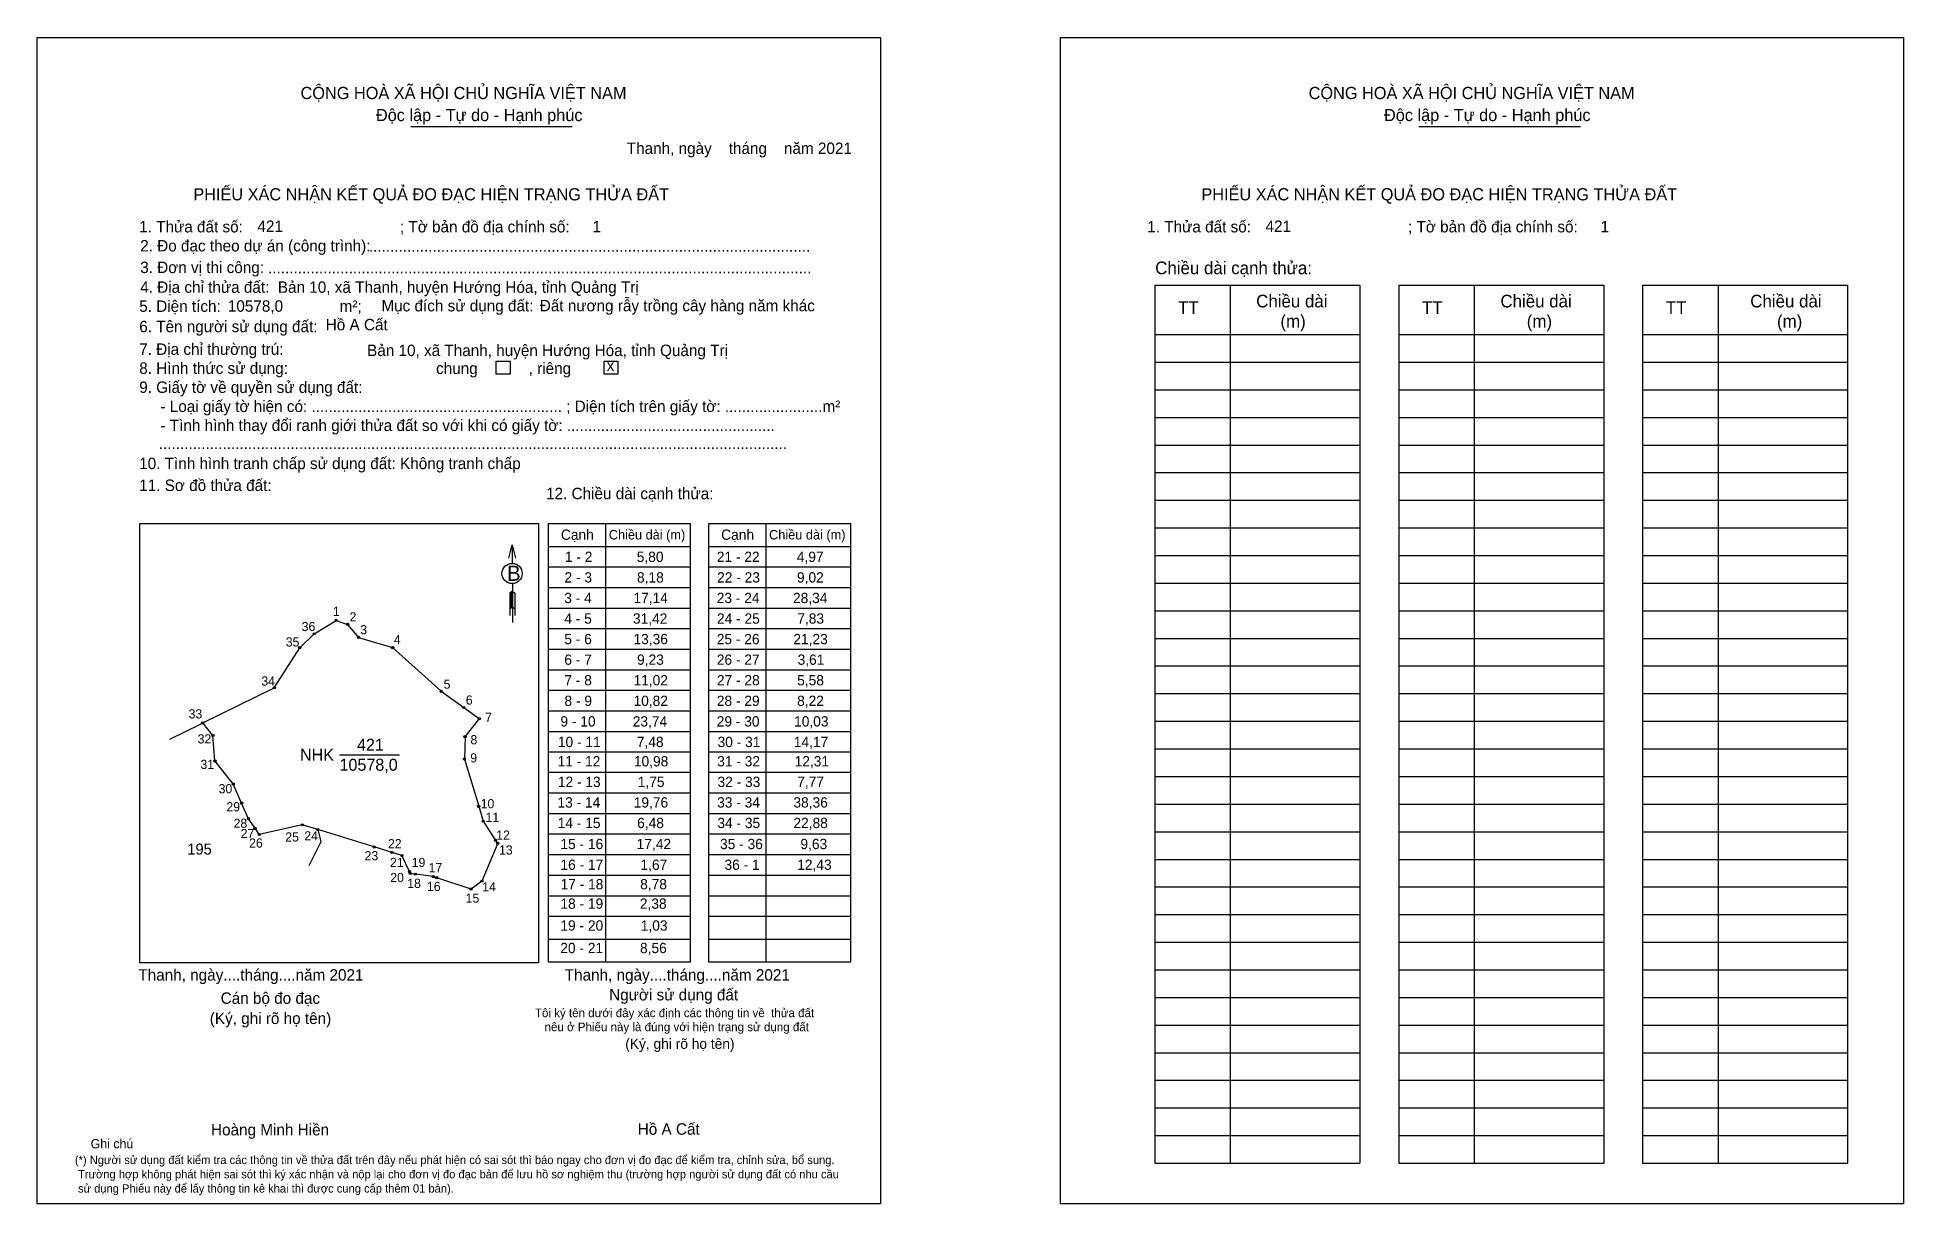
# Model space of a CAD drawing. Extents: x 546059 to 546957, y 1825701 to 1826262.
import ezdxf

# ---------------------------------------------------------------- set-up
doc = ezdxf.new("R2010")
doc.units = 0
for name, color, linetype in [('CanhThua', 7, 'Continuous'), ('kqddKhungInTrang1', 7, 'Continuous'), ('kqddKhungInTrang2', 7, 'Continuous'), ('kqddNoiDung', 7, 'Continuous'), ('kqddTemplate', 7, 'Continuous'), ('MocDinhThua', 7, 'Continuous'), ('NhanDiaChinhThua', 7, 'Continuous'), ('NhanTuCan', 7, 'Continuous'), ('RauThua', 7, 'Continuous'), ('SoHieuDinhThua', 7, 'Continuous')]:
    doc.layers.add(name, color=color, linetype=linetype)

msp = doc.modelspace()

# ---------------------------------------------------------------- linework, layer by layer
at = {"layer": 'CanhThua'}
for p, q in [((546185.06, 1825968.57), (546191.98, 1825975.27)), ((546191.98, 1825975.27), (546202.61, 1825981.71)), ((546202.61, 1825981.71), (546208.08, 1825979.78)), ((546208.08, 1825979.78), (546213.36, 1825973.54)), ((546213.36, 1825973.54), (546229.77, 1825968.61)), ((546172.81, 1825949.24), (546185.06, 1825968.57)), ((546229.77, 1825968.61), (546253.15, 1825947.6)), ((546138.37, 1825932.36), (546172.81, 1825949.24)), ((546253.15, 1825947.6), (546264, 1825939.81)), ((546264, 1825939.81), (546271.49, 1825934.43)), ((546143.27, 1825926.32), (546138.37, 1825932.36)), ((546271.49, 1825934.43), (546264.65, 1825925.79)), ((546144.24, 1825914.05), (546143.27, 1825926.32)), ((546264.65, 1825925.79), (546264.36, 1825914.98)), ((546153.07, 1825902.97), (546144.24, 1825914.05)), ((546264.36, 1825914.98), (546271.2, 1825892.24)), ((546157.08, 1825893.78), (546153.07, 1825902.97)), ((546160.37, 1825886.24), (546157.08, 1825893.78)), ((546271.2, 1825892.24), (546273.35, 1825885.07)), ((546163.53, 1825881.64), (546160.37, 1825886.24)), ((546186.29, 1825883.31), (546165.58, 1825878.66)), ((546193.78, 1825881.02), (546186.29, 1825883.31)), ((546273.35, 1825885.07), (546279.3, 1825875.85)), ((546165.58, 1825878.66), (546163.53, 1825881.64)), ((546220.86, 1825872.66), (546193.78, 1825881.02)), ((546280.36, 1825874.45), (546272.74, 1825856.22)), ((546279.3, 1825875.85), (546280.36, 1825874.45)), ((546229.48, 1825870), (546220.86, 1825872.66)), ((546234.23, 1825868.53), (546229.48, 1825870)), ((546237.89, 1825860.79), (546234.23, 1825868.53)), ((546238.33, 1825859.86), (546237.89, 1825860.79)), ((546240.68, 1825859.55), (546238.33, 1825859.86)), ((546249.39, 1825858.4), (546240.68, 1825859.55)), ((546250.98, 1825857.87), (546249.39, 1825858.4)), ((546267.51, 1825852.38), (546250.98, 1825857.87)), ((546272.74, 1825856.22), (546267.51, 1825852.38))]:
    msp.add_line(p, q, dxfattribs=at)
at = {"layer": 'kqddKhungInTrang1'}
msp.add_lwpolyline([(546058.74, 1826262.37), (546464.64, 1826262.37), (546464.64, 1825700.96), (546058.74, 1825700.96)], close=True, dxfattribs=at)
at = {"layer": 'kqddKhungInTrang2'}
msp.add_lwpolyline([(546551.23, 1826262.37), (546957.13, 1826262.37), (546957.13, 1825700.96), (546551.23, 1825700.96)], close=True, dxfattribs=at)
at = {"layer": 'kqddTemplate'}
for p, q in [((546238.53, 1826219.41), (546316.27, 1826219.41)), ((546723.78, 1826219.41), (546801.52, 1826219.41)), ((546596.67, 1826143.1), (546695.36, 1826143.1)), ((546596.67, 1826143.1), (546596.67, 1825720.46)), ((546632.99, 1826143.1), (546632.99, 1825720.46)), ((546695.36, 1826143.1), (546695.36, 1825720.46)), ((546714.06, 1826143.1), (546714.06, 1825720.46)), ((546714.06, 1826143.1), (546812.76, 1826143.09)), ((546750.38, 1826143.1), (546750.38, 1825720.45)), ((546812.76, 1826143.09), (546812.76, 1825720.45)), ((546831.46, 1826143.09), (546831.46, 1825720.45)), ((546831.46, 1826143.09), (546930.15, 1826143.09)), ((546867.78, 1826143.09), (546867.78, 1825720.45)), ((546930.15, 1826143.09), (546930.15, 1825720.45)), ((546596.67, 1826119.31), (546695.36, 1826119.31)), ((546714.06, 1826119.31), (546812.76, 1826119.31)), ((546831.46, 1826119.31), (546930.15, 1826119.31)), ((546596.67, 1826106.02), (546695.36, 1826106.02)), ((546714.06, 1826106.02), (546812.76, 1826106.02)), ((546831.46, 1826106.01), (546930.15, 1826106.01)), ((546596.67, 1826092.72), (546695.36, 1826092.72)), ((546714.06, 1826092.72), (546812.76, 1826092.72)), ((546831.46, 1826092.72), (546930.15, 1826092.72)), ((546596.67, 1826079.43), (546695.36, 1826079.43)), ((546714.06, 1826079.42), (546812.76, 1826079.42)), ((546831.46, 1826079.42), (546930.15, 1826079.42)), ((546596.67, 1826066.13), (546695.36, 1826066.13)), ((546714.06, 1826066.13), (546812.76, 1826066.13)), ((546831.46, 1826066.13), (546930.15, 1826066.13)), ((546596.67, 1826052.84), (546695.36, 1826052.84)), ((546714.06, 1826052.83), (546812.76, 1826052.83)), ((546831.46, 1826052.83), (546930.15, 1826052.83)), ((546596.67, 1826039.54), (546695.36, 1826039.54)), ((546714.06, 1826039.54), (546812.76, 1826039.54)), ((546831.46, 1826039.54), (546930.15, 1826039.54)), ((546304.79, 1826028.42), (546373.16, 1826028.42)), ((546304.79, 1825817.15), (546304.79, 1826028.42)), ((546332.29, 1826028.42), (546332.29, 1825817.15)), ((546373.16, 1825817.15), (546373.16, 1826028.42)), ((546381.92, 1826028.42), (546450.3, 1826028.42)), ((546381.92, 1825817.15), (546381.92, 1826028.42)), ((546409.42, 1826028.42), (546409.42, 1825817.15)), ((546450.3, 1825817.15), (546450.3, 1826028.42)), ((546287.37, 1826018.03), (546287.38, 1826009.17)), ((546596.67, 1826026.24), (546695.36, 1826026.24)), ((546714.06, 1826026.24), (546812.76, 1826026.24)), ((546831.46, 1826026.24), (546930.15, 1826026.24)), ((546304.79, 1826017.36), (546373.16, 1826017.36)), ((546381.92, 1826017.36), (546450.3, 1826017.36)), ((546596.67, 1826012.95), (546695.36, 1826012.95)), ((546714.06, 1826012.95), (546812.76, 1826012.95)), ((546831.46, 1826012.95), (546930.15, 1826012.95)), ((546304.79, 1826007.46), (546373.16, 1826007.46)), ((546381.92, 1826007.46), (546450.3, 1826007.46)), ((546287.4, 1825995.85), (546286.26, 1825994.76)), ((546287.4, 1825995.34), (546286.26, 1825994.25)), ((546287.4, 1825994.83), (546286.26, 1825993.75)), ((546286.26, 1825994.76), (546286.26, 1825984.06)), ((546287.4, 1825994.33), (546286.26, 1825993.24)), ((546287.41, 1825993.82), (546286.26, 1825992.73)), ((546287.41, 1825993.32), (546286.26, 1825992.23)), ((546287.41, 1825992.81), (546286.26, 1825991.72)), ((546287.41, 1825992.3), (546286.26, 1825991.21)), ((546287.41, 1825991.8), (546286.26, 1825990.71)), ((546287.41, 1825991.29), (546286.26, 1825990.2)), ((546287.4, 1825999.43), (546287.43, 1825980.77)), ((546287.4, 1825995.85), (546288.57, 1825994.76)), ((546288.57, 1825994.76), (546288.57, 1825984.06)), ((546304.79, 1825997.56), (546373.16, 1825997.56)), ((546381.92, 1825997.56), (546450.3, 1825997.56)), ((546596.67, 1825999.65), (546695.36, 1825999.65)), ((546714.06, 1825999.65), (546812.76, 1825999.65)), ((546831.46, 1825999.65), (546930.15, 1825999.65)), ((546287.41, 1825990.79), (546286.26, 1825989.69)), ((546287.41, 1825990.28), (546286.26, 1825989.19)), ((546287.41, 1825989.78), (546286.26, 1825988.68)), ((546287.41, 1825989.27), (546286.26, 1825988.17)), ((546287.41, 1825988.76), (546286.26, 1825987.67)), ((546287.41, 1825988.26), (546286.26, 1825987.16)), ((546287.41, 1825988.26), (546288.57, 1825987.16)), ((546304.79, 1825987.66), (546373.16, 1825987.66)), ((546381.92, 1825987.66), (546450.3, 1825987.66)), ((546596.67, 1825986.36), (546695.36, 1825986.36)), ((546714.06, 1825986.36), (546812.76, 1825986.36)), ((546831.46, 1825986.36), (546930.15, 1825986.36)), ((546304.79, 1825977.76), (546373.16, 1825977.76)), ((546381.92, 1825977.76), (546450.3, 1825977.76)), ((546596.67, 1825973.06), (546695.36, 1825973.06)), ((546714.06, 1825973.06), (546812.76, 1825973.06)), ((546831.46, 1825973.06), (546930.15, 1825973.06)), ((546304.79, 1825967.86), (546373.16, 1825967.86)), ((546381.92, 1825967.86), (546450.3, 1825967.86)), ((546304.79, 1825957.96), (546373.16, 1825957.96)), ((546381.92, 1825957.96), (546450.3, 1825957.96)), ((546596.67, 1825959.77), (546695.36, 1825959.77)), ((546714.06, 1825959.77), (546812.76, 1825959.77)), ((546831.46, 1825959.77), (546930.15, 1825959.77)), ((546304.79, 1825948.06), (546373.16, 1825948.06)), ((546381.92, 1825948.06), (546450.3, 1825948.06)), ((546596.67, 1825946.47), (546695.36, 1825946.47)), ((546714.06, 1825946.47), (546812.76, 1825946.47)), ((546831.46, 1825946.47), (546930.15, 1825946.47)), ((546304.79, 1825938.16), (546373.16, 1825938.16)), ((546381.92, 1825938.16), (546450.3, 1825938.16)), ((546304.79, 1825928.26), (546373.16, 1825928.26)), ((546381.92, 1825928.26), (546450.3, 1825928.26)), ((546596.67, 1825933.18), (546695.36, 1825933.18)), ((546714.06, 1825933.18), (546812.76, 1825933.18)), ((546831.46, 1825933.18), (546930.15, 1825933.18)), ((546596.67, 1825919.88), (546695.36, 1825919.88)), ((546714.06, 1825919.88), (546812.76, 1825919.88)), ((546831.46, 1825919.88), (546930.15, 1825919.88)), ((546373.16, 1825918.35), (546304.79, 1825918.35)), ((546450.3, 1825918.35), (546381.92, 1825918.35)), ((546373.16, 1825908.45), (546304.79, 1825908.45)), ((546450.3, 1825908.45), (546381.92, 1825908.45)), ((546596.67, 1825906.59), (546695.36, 1825906.59)), ((546714.06, 1825906.59), (546812.76, 1825906.59)), ((546831.46, 1825906.59), (546930.15, 1825906.59)), ((546373.16, 1825898.55), (546304.79, 1825898.55)), ((546450.3, 1825898.55), (546381.92, 1825898.55)), ((546596.67, 1825893.29), (546695.36, 1825893.29)), ((546714.06, 1825893.29), (546812.76, 1825893.29)), ((546831.46, 1825893.29), (546930.15, 1825893.29)), ((546373.16, 1825888.65), (546304.79, 1825888.65)), ((546450.3, 1825888.65), (546381.92, 1825888.65)), ((546373.16, 1825878.75), (546304.79, 1825878.75)), ((546450.3, 1825878.75), (546381.92, 1825878.75)), ((546596.67, 1825880), (546695.36, 1825880)), ((546714.06, 1825880), (546812.76, 1825880)), ((546831.46, 1825880), (546930.15, 1825880)), ((546373.16, 1825868.85), (546304.79, 1825868.85)), ((546450.3, 1825868.85), (546381.92, 1825868.85)), ((546596.67, 1825866.7), (546695.36, 1825866.7)), ((546714.06, 1825866.7), (546812.76, 1825866.7)), ((546831.46, 1825866.7), (546930.15, 1825866.7)), ((546373.16, 1825858.95), (546304.79, 1825858.95)), ((546450.3, 1825858.95), (546381.92, 1825858.95)), ((546373.16, 1825849.05), (546304.79, 1825849.05)), ((546450.3, 1825849.05), (546381.92, 1825849.05)), ((546596.67, 1825853.41), (546695.36, 1825853.41)), ((546714.06, 1825853.41), (546812.76, 1825853.41)), ((546831.46, 1825853.41), (546930.15, 1825853.41)), ((546373.16, 1825839.15), (546304.79, 1825839.15)), ((546450.3, 1825839.15), (546381.92, 1825839.15)), ((546596.67, 1825840.11), (546695.36, 1825840.11)), ((546714.06, 1825840.11), (546812.76, 1825840.11)), ((546831.46, 1825840.11), (546930.15, 1825840.11)), ((546373.16, 1825828.15), (546304.79, 1825828.15)), ((546450.3, 1825828.15), (546381.92, 1825828.15)), ((546596.67, 1825826.82), (546695.36, 1825826.82)), ((546714.06, 1825826.82), (546812.76, 1825826.82)), ((546831.46, 1825826.82), (546930.15, 1825826.82)), ((546373.16, 1825817.15), (546304.79, 1825817.15)), ((546450.3, 1825817.15), (546381.92, 1825817.15)), ((546596.67, 1825813.52), (546695.36, 1825813.52)), ((546714.06, 1825813.52), (546812.76, 1825813.52)), ((546831.46, 1825813.52), (546930.15, 1825813.52)), ((546596.67, 1825800.23), (546695.36, 1825800.23)), ((546714.06, 1825800.23), (546812.76, 1825800.23)), ((546831.46, 1825800.22), (546930.15, 1825800.22)), ((546596.67, 1825786.93), (546695.36, 1825786.93)), ((546714.06, 1825786.93), (546812.76, 1825786.93)), ((546831.46, 1825786.93), (546930.15, 1825786.93)), ((546596.67, 1825773.64), (546695.36, 1825773.64)), ((546714.06, 1825773.64), (546812.76, 1825773.64)), ((546831.46, 1825773.63), (546930.15, 1825773.63)), ((546596.67, 1825760.34), (546695.36, 1825760.34)), ((546714.06, 1825760.34), (546812.76, 1825760.34)), ((546831.46, 1825760.34), (546930.15, 1825760.34)), ((546596.67, 1825747.05), (546695.36, 1825747.05)), ((546714.06, 1825747.04), (546812.76, 1825747.04)), ((546831.46, 1825747.04), (546930.15, 1825747.04)), ((546596.67, 1825733.75), (546695.36, 1825733.75)), ((546714.06, 1825733.75), (546812.76, 1825733.75)), ((546831.46, 1825733.75), (546930.15, 1825733.75)), ((546596.67, 1825720.46), (546695.36, 1825720.46)), ((546714.06, 1825720.45), (546812.76, 1825720.45)), ((546831.46, 1825720.45), (546930.15, 1825720.45))]:
    msp.add_line(p, q, dxfattribs=at)
for points in [[(546279.67, 1826106.45), (546286.27, 1826106.45), (546286.27, 1826100.3), (546279.67, 1826100.3)], [(546331.61, 1826106.45), (546338.22, 1826106.45), (546338.22, 1826100.3), (546331.61, 1826100.3)], [(546108.13, 1826028.42), (546299.92, 1826028.42), (546299.92, 1825816.96), (546108.13, 1825816.96)]]:
    msp.add_lwpolyline(points, close=True, dxfattribs=at)
msp.add_lwpolyline([(546285.77, 1826011.61), (546287.37, 1826018.03), (546288.98, 1826011.62)], dxfattribs=at)
msp.add_circle((546287.27, 1826004.3), 4.87, dxfattribs=at)
at = {"layer": 'MocDinhThua'}
for centre in [(546202.61, 1825981.71), (546191.98, 1825975.27), (546208.08, 1825979.78), (546213.36, 1825973.54), (546185.06, 1825968.57), (546229.77, 1825968.61), (546172.81, 1825949.24), (546253.15, 1825947.6), (546264, 1825939.81), (546138.37, 1825932.36), (546271.49, 1825934.43), (546143.27, 1825926.32), (546264.65, 1825925.79), (546144.24, 1825914.05), (546264.36, 1825914.98), (546153.07, 1825902.97), (546157.08, 1825893.78), (546271.2, 1825892.24), (546160.37, 1825886.24), (546186.29, 1825883.31), (546273.35, 1825885.07), (546163.53, 1825881.64), (546165.58, 1825878.66), (546193.78, 1825881.02), (546279.3, 1825875.85), (546280.36, 1825874.45), (546220.86, 1825872.66), (546229.48, 1825870), (546234.23, 1825868.53), (546237.89, 1825860.79), (546238.33, 1825859.86), (546240.68, 1825859.55), (546249.39, 1825858.4), (546250.98, 1825857.87), (546272.74, 1825856.22), (546267.51, 1825852.38)]:
    msp.add_circle(centre, 0.53, dxfattribs=at)
at = {"layer": 'NhanDiaChinhThua'}
msp.add_line((546204.21, 1825917.05), (546233.06, 1825917.05), dxfattribs=at)
at = {"layer": 'RauThua'}
for p, q in [((546122.6, 1825924.49), (546137.28, 1825931.82)), ((546137.28, 1825931.82), (546138.37, 1825932.36)), ((546189.67, 1825863.81), (546195.21, 1825874.92)), ((546193.78, 1825881.02), (546194.69, 1825877.14)), ((546194.69, 1825877.14), (546195.21, 1825874.92))]:
    msp.add_line(p, q, dxfattribs=at)

# ---------------------------------------------------------------- texts
at = {"layer": 'kqddNoiDung'}
for s, height, p in [('Thanh, ngày    tháng    năm 2021  ', 5.5003, (546342.49, 1826206.23)), ('421', 5.5, (546164.7, 1826168.7)), ('1', 5.5, (546326.01, 1826168.53)), ('421', 5.5, (546649.96, 1826168.7)), ('1', 5.5, (546811.27, 1826168.53)), ('........................................................................................................', 5.50034, (546218.3, 1826159.22)), ('................................................................................................................................', 5.50034, (546169.79, 1826148.8)), ('10578,0', 5.5, (546150.45, 1826130.29)), ('Đất nương rẫy trồng cây hàng năm khác', 5.5003, (546300.61, 1826130.5)), ('Hồ A Cất', 5.5, (546197.56, 1826121.34)), ('Bản 10, xã Thanh, huyện Hướng Hóa, tỉnh Quảng Trị', 5.5003, (546217.49, 1826108.95)), ('x', 5.5, (546332.83, 1826101.73)), ('1 - 2', 4.95, (546312.68, 1826009.85)), ('5,80', 4.95, (546347.29, 1826009.85)), ('21 - 22', 4.95, (546385.82, 1826009.85)), ('4,97', 4.95, (546424.34, 1826009.85)), ('2 - 3', 4.95, (546312.49, 1825999.95)), ('8,18', 4.95, (546347.41, 1825999.95)), ('22 - 23', 4.95, (546385.97, 1825999.95)), ('9,02', 4.95, (546424.41, 1825999.95)), ('3 - 4', 4.95, (546312.38, 1825990.05)), ('17,14', 4.95, (546345.71, 1825990.05)), ('23 - 24', 4.95, (546385.79, 1825990.05)), ('28,34', 4.95, (546422.49, 1825990.05)), ('4 - 5', 4.95, (546312.4, 1825980.15)), ('31,42', 4.95, (546345.45, 1825980.15)), ('24 - 25', 4.95, (546385.9, 1825980.15)), ('7,83', 4.95, (546424.56, 1825980.15)), ('5 - 6', 4.95, (546312.42, 1825970.25)), ('13,36', 4.95, (546345.72, 1825970.25)), ('25 - 26', 4.95, (546385.8, 1825970.25)), ('21,23', 4.95, (546422.67, 1825970.25)), ('6 - 7', 4.95, (546312.43, 1825960.35)), ('9,23', 4.95, (546347.43, 1825960.35)), ('26 - 27', 4.95, (546385.83, 1825960.35)), ('3,61', 4.95, (546424.71, 1825960.35)), ('7 - 8', 4.95, (546312.45, 1825950.45)), ('11,02', 4.95, (546345.73, 1825950.45)), ('27 - 28', 4.95, (546385.87, 1825950.45)), ('5,58', 4.95, (546424.5, 1825950.45)), ('8 - 9', 4.95, (546312.48, 1825940.54)), ('10,82', 4.95, (546345.73, 1825940.54)), ('28 - 29', 4.95, (546385.82, 1825940.54)), ('8,22', 4.95, (546424.49, 1825940.54)), ('9 - 10', 4.95, (546310.55, 1825930.64)), ('23,74', 4.95, (546345.36, 1825930.64)), ('29 - 30', 4.95, (546385.79, 1825930.64)), ('10,03', 4.95, (546423.02, 1825930.64)), ('10 - 11', 4.95, (546309.32, 1825920.74)), ('7,48', 4.95, (546347.33, 1825920.74)), ('30 - 31', 4.95, (546386.18, 1825920.74)), ('14,17', 4.95, (546422.88, 1825920.74)), ('11 - 12', 4.95, (546309.15, 1825911.44)), ('10,98', 4.95, (546345.91, 1825911.44)), ('31 - 32', 4.95, (546386.01, 1825911.44)), ('12,31', 4.95, (546423.29, 1825911.44)), ('12 - 13', 4.95, (546309.3, 1825901.54)), ('1,75', 4.95, (546347.77, 1825901.54)), ('32 - 33', 4.95, (546386.16, 1825901.54)), ('7,77', 4.95, (546424.54, 1825901.54)), ('13 - 14', 4.95, (546309.12, 1825891.64)), ('19,76', 4.95, (546345.84, 1825891.64)), ('33 - 34', 4.95, (546385.98, 1825891.64)), ('38,36', 4.95, (546422.7, 1825891.64)), ('14 - 15', 4.95, (546309.24, 1825881.74)), ('6,48', 4.95, (546347.47, 1825881.74)), ('34 - 35', 4.95, (546386.09, 1825881.74)), ('22,88', 4.95, (546422.7, 1825881.74)), ('15 - 16', 4.95, (546310.53, 1825871.62)), ('17,42', 4.95, (546347.24, 1825871.62)), ('35 - 36', 4.95, (546387.38, 1825871.62)), ('9,63', 4.95, (546426.08, 1825871.62)), ('16 - 17', 4.95, (546310.55, 1825861.63)), ('1,67', 4.95, (546349.08, 1825861.63)), ('36 - 1', 4.95, (546389.52, 1825861.63)), ('12,43', 4.95, (546424.53, 1825861.63)), ('17 - 18', 4.95, (546310.6, 1825852.27)), ('8,78', 4.95, (546348.92, 1825852.27)), ('18 - 19', 4.95, (546310.54, 1825842.91)), ('2,38', 4.95, (546348.78, 1825842.91)), ('19 - 20', 4.95, (546310.52, 1825832.37)), ('1,03', 4.95, (546349.22, 1825832.37)), ('20 - 21', 4.95, (546310.49, 1825821.55)), ('8,56', 4.95, (546348.85, 1825821.55)), ('Thanh, ngày....tháng....năm 2021', 5.5003, (546107.38, 1825808.33)), ('Thanh, ngày....tháng....năm 2021', 5.5003, (546312.62, 1825808.33)), ('Hồ A Cất', 5.5, (546347.75, 1825734.15))]:
    msp.add_text(s, height=height, dxfattribs=at).set_placement(p)
at = {"layer": 'kqddTemplate'}
for s, height, p in [('CỘNG HOÀ XÃ HỘI CHỦ NGHĨA VIỆT NAM', 5.867, (546185.44, 1826232.65)), ('CỘNG HOÀ XÃ HỘI CHỦ NGHĨA VIỆT NAM', 5.867, (546670.7, 1826232.65)), ('Độc lập - Tự do - Hạnh phúc', 5.867, (546221.73, 1826222.04)), ('Độc lập - Tự do - Hạnh phúc', 5.867, (546706.98, 1826222.04)), ('PHIẾU XÁC NHẬN KẾT QUẢ ĐO ĐẠC HIỆN TRẠNG THỬA ĐẤT', 5.867, (546133.83, 1826183.89)), ('PHIẾU XÁC NHẬN KẾT QUẢ ĐO ĐẠC HIỆN TRẠNG THỬA ĐẤT', 5.867, (546619.08, 1826183.89)), ('1. Thửa đất số:                                     ; Tờ bản đồ địa chính số:', 5.5003, (546107.79, 1826168.48)), ('1. Thửa đất số:                                     ; Tờ bản đồ địa chính số:', 5.5003, (546593.04, 1826168.48)), ('2. Đo đạc theo dự án (công trình): ', 5.5003, (546108.27, 1826159.31)), ('3. Đơn vị thi công: ', 5.5003, (546108.27, 1826148.91)), ('Chiều dài cạnh thửa:', 6.0778, (546596.84, 1826148.35)), ('4. Địa chỉ thửa đất:  Bản 10, xã Thanh, huyện Hướng Hóa, tỉnh Quảng Trị', 5.5003, (546108.27, 1826139.39)), ('5. Diện tích:                            m²; ', 5.5003, (546107.79, 1826130.22)), ('Mục đích sử dụng đất:', 5.5003, (546224.36, 1826130.45)), ('TT', 6.078, (546607.88, 1826129.23)), ('Chiều dài', 6.078, (546645.45, 1826132.37)), ('TT', 6.078, (546725.28, 1826129.23)), ('Chiều dài', 6.078, (546763.02, 1826132.37)), ('TT', 6.078, (546842.67, 1826129.23)), ('Chiều dài', 6.078, (546883.29, 1826132.37)), ('6. Tên người sử dụng đất:', 5.5003, (546107.79, 1826120.44)), ('(m)', 6.078, (546657.12, 1826122.7)), ('(m)', 6.078, (546775.7, 1826122.7)), ('(m)', 6.078, (546896.15, 1826122.7)), ('7. Địa chỉ thường trú:', 5.5003, (546107.79, 1826109.54)), ('8. Hình thức sử dụng:', 5.5003, (546107.79, 1826100.37)), ('chung            , riêng', 5.5003, (546250.68, 1826100.32)), ('9. Giấy tờ về quyền sử dụng đất:', 5.5003, (546107.79, 1826091.21)), ('     - Loại giấy tờ hiện có: ........................................................... ; Diện tích trên giấy tờ: .......................m²', 5.50034, (546107.79, 1826082.04)), ('     - Tình hình thay đổi ranh giới thửa đất so với khi có giấy tờ: .................................................', 5.50034, (546107.79, 1826072.87)), ('....................................................................................................................................................', 5.50034, (546117.2, 1826064.17)), ('10. Tình hình tranh chấp sử dụng đất: Không tranh chấp', 5.5003, (546107.79, 1826054.54)), ('11. Sơ đồ thửa đất:', 5.5003, (546107.79, 1826044)), ('12. Chiều dài cạnh thửa:', 5.5003, (546303.63, 1826040.06)), ('Cạnh', 4.95, (546310.79, 1826020.5)), ('Chiều dài (m)', 4.5836, (546333.83, 1826020.67)), ('Cạnh', 4.95, (546387.93, 1826020.5)), ('Chiều dài (m)', 4.5836, (546410.97, 1826020.67)), ('B', 7.33, (546284.86, 1826000.76)), ('Cán bộ đo đạc', 5.5003, (546147, 1825797.15)), ('Người sử dụng đất', 5.5003, (546334, 1825798.8)), ('(Ký, ghi rõ họ tên)', 5.5003, (546141.75, 1825787.43)), ('Tôi ký tên dưới đây xác định các thông tin về  thửa đất ', 4.1583, (546298.27, 1825790.73)), ('nêu ở Phiếu này là đúng với hiện trạng sử dụng đất', 4.1583, (546302.9, 1825783.97)), ('(Ký, ghi rõ họ tên)', 4.9503, (546341.75, 1825775.48)), ('Hoàng Minh Hiền', 5.5003, (546142.36, 1825733.83)), ('Ghi chú', 4.455, (546084.41, 1825727.61)), ('(*) Người sử dụng đất kiểm tra các thông tin về thửa đất trên đây nếu phát hiện có sai sót thì báo ngay cho đơn vị đo đạc để kiểm tra, chỉnh sửa, bổ sung.', 4.00975, (546076.83, 1825720.02)), (' Trường hợp không phát hiện sai sót thì ký xác nhận và nộp lại cho đơn vị đo đạc bản để lưu hồ sơ nghiệm thu (trường hợp người sử dụng đất có nhu cầu', 4.00975, (546076.83, 1825713.16)), (' sử dụng Phiếu này để lấy thông tin kê khai thì được cung cấp thêm 01 bản).', 4.0097, (546076.83, 1825706.3))]:
    msp.add_text(s, height=height, dxfattribs=at).set_placement(p)
at = {"layer": 'NhanDiaChinhThua'}
for s, p in [('NHK', (546185.21, 1825914.15)), ('421', (546212.63, 1825918.98)), ('10578,0', (546204.21, 1825909.33))]:
    msp.add_text(s, height=5.792, dxfattribs=at).set_placement(p)
at = {"layer": 'NhanTuCan'}
msp.add_text('195', height=5.296, dxfattribs=at).set_placement((546130.92, 1825868.99))
at = {"layer": 'SoHieuDinhThua'}
for s, height, p in [('1', 4.41, (546201.01, 1825983.89)), ('2', 4.41, (546209.04, 1825981.21)), ('35', 4.414, (546178.33, 1825969.15)), ('36', 4.414, (546186, 1825976.56)), ('3', 4.41, (546214.21, 1825975.02)), ('4', 4.41, (546230.37, 1825970.25)), ('34', 4.414, (546166.59, 1825950.32)), ('5', 4.41, (546254.32, 1825948.84)), ('33', 4.414, (546131.56, 1825934.52)), ('6', 4.41, (546265, 1825941.19)), ('7', 4.41, (546274.29, 1825932.83)), ('32', 4.414, (546135.91, 1825922.48)), ('8', 4.41, (546267.23, 1825922.07)), ('31', 4.414, (546137.28, 1825910.23)), ('9', 4.41, (546267.16, 1825913.35)), ('30', 4.414, (546146.01, 1825898.49)), ('29', 4.414, (546149.75, 1825889.81)), ('10', 4.414, (546272.15, 1825891.3)), ('28', 4.414, (546153.22, 1825881.89)), ('11', 4.414, (546274.5, 1825884.71)), ('27', 4.414, (546156.61, 1825876.93)), ('26', 4.414, (546160.68, 1825872.35)), ('25', 4.414, (546178.1, 1825875.26)), ('24', 4.414, (546187.28, 1825875.8)), ('22', 4.414, (546227.52, 1825872.01)), ('12', 4.414, (546279.65, 1825876.17)), ('23', 4.414, (546216.27, 1825866.24)), ('21', 4.414, (546228.48, 1825862.99)), ('19', 4.414, (546238.94, 1825863)), ('13', 4.414, (546280.98, 1825869.01)), ('20', 4.414, (546228.62, 1825855.75)), ('18', 4.414, (546236.81, 1825852.97)), ('17', 4.414, (546247.09, 1825860.49)), ('16', 4.414, (546246.3, 1825851.48)), ('15', 4.414, (546264.9, 1825845.82)), ('14', 4.414, (546272.93, 1825851.28))]:
    msp.add_text(s, height=height, dxfattribs=at).set_placement(p)

doc.saveas('drawing.dxf')
